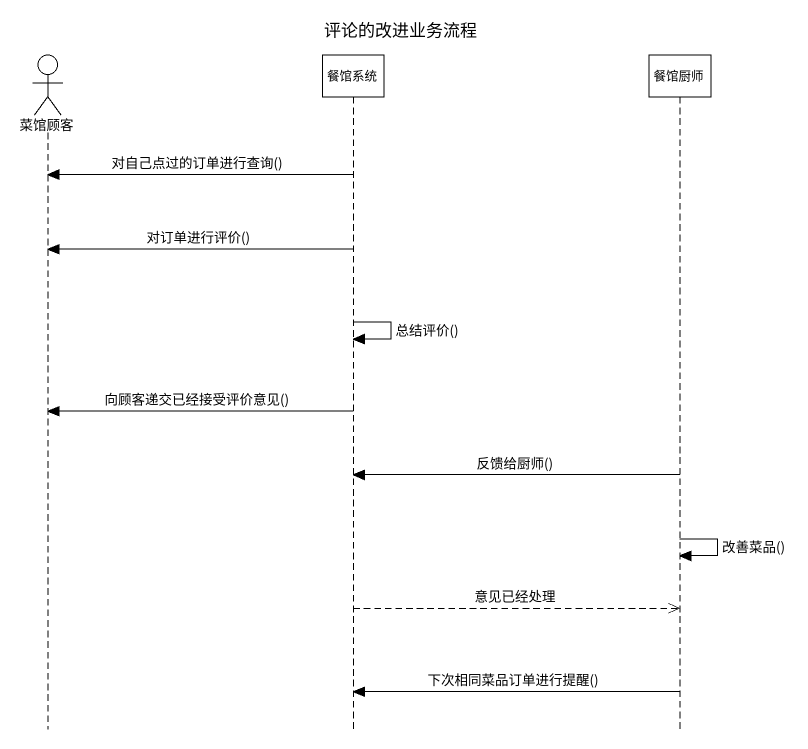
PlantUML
@startuml
title 评论的改进业务流程
hide footbox
actor 菜馆顾客
participant 餐馆系统
participant 餐馆厨师

餐馆系统 -> 菜馆顾客 : 对自己点过的订单进行查询()
餐馆系统 -> 菜馆顾客 : 对订单进行评价()
餐馆系统 -> 餐馆系统 : 总结评价()
餐馆系统 -> 菜馆顾客 : 向顾客递交已经接受评价意见()
餐馆厨师 -> 餐馆系统 : 反馈给厨师()
餐馆厨师 -> 餐馆厨师 : 改善菜品()
餐馆系统 -->> 餐馆厨师 : 意见已经处理
餐馆厨师 -> 餐馆系统 : 下次相同菜品订单进行提醒()
@enduml
